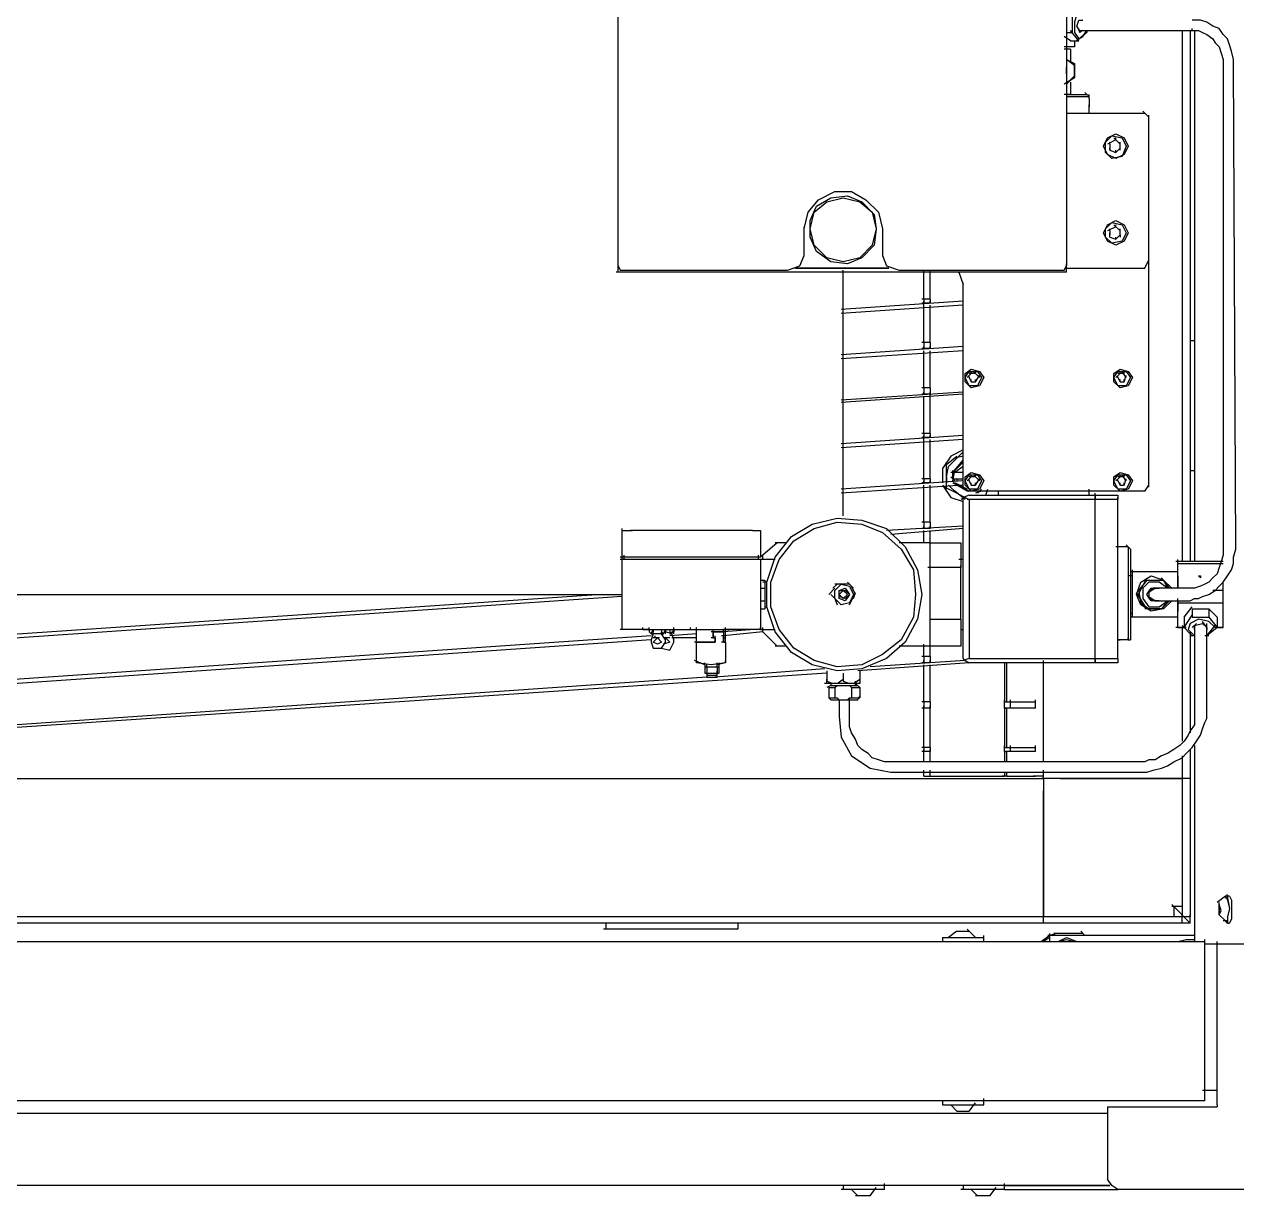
# Model space of a CAD drawing. Header units: inches. Extents: x 144 to 9879, y -166 to 6992.
# Drawn here: x 3380 to 4083, y -165 to 514 of the extents above; entities that cross this region are included whole.
import ezdxf

# ---------------------------------------------------------------- set-up
doc = ezdxf.new("R2010")
doc.units = ezdxf.units.IN
doc.header["$MEASUREMENT"] = 0

msp = doc.modelspace()

# ---------------------------------------------------------------- linework, layer by layer
at = {"color": 7}
for points in [[(3724.04, 373.94), (3724.04, 535.64)], [(3983.95, 534.44), (3983.95, 373.94)], [(3987.54, 509.29), (3987.54, 518.87)], [(3989.94, 520.07), (3988.74, 515.28), (3988.74, 509.29), (3991.14, 505.7), (3993.53, 506.89), (3995.93, 510.49)], [(3992.34, 509.29), (3989.94, 512.88), (3991.14, 516.48), (3993.53, 516.48)], [(4080.97, 490.13), (4080.97, 493.72), (4079.77, 498.51), (4078.57, 502.1), (4077.38, 505.7), (4074.98, 508.09), (4072.59, 511.69), (4068.99, 512.88), (4065.4, 515.28), (4061.81, 516.48), (4057.01, 516.48)], [(3986.35, 504.5), (3982.75, 506.89)], [(3983.95, 509.29), (3987.54, 509.29)], [(3991.14, 504.5), (3986.35, 510.49)], [(3995.93, 509.29), (3989.94, 504.5)], [(3991.14, 510.49), (3991.14, 511.69)], [(3991.14, 510.49), (4057.01, 510.49)], [(3991.14, 510.49), (3992.34, 510.49)], [(3993.53, 510.49), (3991.14, 509.29)], [(3995.93, 510.49), (3995.93, 509.29)], [(4051.03, 510.49), (4051.03, 202.66)], [(4055.82, 510.49), (4055.82, 202.66)], [(4057.01, 510.49), (4057.01, 511.69)], [(4057.01, 510.49), (4060.61, 510.49), (4063, 509.29), (4065.4, 508.09), (4068.99, 505.7), (4070.19, 503.3), (4072.59, 500.91), (4073.78, 497.31), (4074.98, 493.72), (4074.98, 490.13)], [(4058.21, 510.49), (4058.21, 202.66)], [(3988.74, 500.91), (3982.75, 500.91)], [(3986.35, 499.71), (3982.75, 499.71)], [(3986.35, 504.5), (3991.14, 504.5)], [(3986.35, 499.71), (3986.35, 492.52)], [(3988.74, 504.5), (3988.74, 500.91)], [(3983.95, 479.35), (3988.74, 484.14), (3988.74, 490.13), (3983.95, 493.72)], [(3983.95, 493.72), (3988.74, 491.32)], [(3983.95, 485.34), (3983.95, 488.93)], [(3983.95, 488.93), (3983.95, 484.14)], [(3988.74, 491.32), (3988.74, 482.94)], [(4074.98, 490.13), (4074.98, 209.85)], [(4082.17, 209.85), (4080.97, 491.32)], [(3988.74, 482.94), (3982.75, 479.35)], [(3986.35, 480.54), (3986.35, 473.36)], [(3986.35, 473.36), (3982.75, 473.36)], [(3983.95, 473.36), (3995.93, 473.36)], [(3983.95, 472.16), (3997.13, 472.16)], [(3997.13, 472.16), (3994.73, 474.56)], [(3997.13, 470.96), (3997.13, 473.36)], [(3997.13, 470.96), (3997.13, 466.17)], [(3997.13, 462.58), (3997.13, 467.37)], [(3983.95, 462.58), (4029.47, 462.58)], [(4031.86, 460.18), (4028.27, 463.78)], [(4031.86, 376.34), (4031.86, 461.38)], [(4019.88, 443.41), (4017.49, 438.62), (4012.7, 436.23), (4007.91, 438.62), (4005.51, 443.41), (4007.91, 448.2), (4012.7, 450.6), (4017.49, 448.2), (4019.88, 443.41)], [(4018.69, 443.41), (4016.29, 437.42), (4010.3, 436.23), (4006.71, 439.82), (4006.71, 445.81), (4010.3, 449.4), (4016.29, 448.2), (4018.69, 443.41)], [(4012.7, 447.01), (4007.91, 444.61)], [(4012.7, 447.01), (4007.91, 444.61)], [(4009.1, 444.61), (4009.1, 445.81)], [(4009.1, 444.61), (4009.1, 441.02)], [(4009.1, 444.61), (4009.1, 441.02)], [(4015.09, 444.61), (4011.5, 448.2)], [(4015.09, 444.61), (4011.5, 448.2)], [(4012.7, 447.01), (4012.7, 448.2)], [(4015.09, 444.61), (4015.09, 445.81)], [(4015.09, 441.02), (4015.09, 445.81)], [(4015.09, 441.02), (4015.09, 445.81)], [(4009.1, 441.02), (4009.1, 442.22)], [(4009.1, 441.02), (4012.7, 439.82)], [(4009.1, 441.02), (4012.7, 439.82)], [(4012.7, 439.82), (4015.09, 442.22)], [(4012.7, 439.82), (4015.09, 442.22)], [(4012.7, 439.82), (4012.7, 441.02)], [(4015.09, 441.02), (4015.09, 442.22)], [(3831.83, 395.5), (3834.23, 405.09), (3840.22, 412.27), (3849.8, 417.06), (3859.38, 417.06), (3867.77, 412.27), (3874.95, 405.09), (3877.35, 395.5)], [(3873.76, 395.5), (3872.56, 385.92), (3865.37, 378.73), (3856.99, 375.14), (3847.41, 376.34), (3839.02, 382.33), (3835.43, 390.71), (3835.43, 400.29), (3839.02, 408.68), (3847.41, 413.47), (3856.99, 414.67), (3865.37, 411.07), (3872.56, 403.89), (3873.76, 395.5)], [(3873.76, 395.5), (3871.36, 385.92), (3864.17, 378.73), (3854.59, 376.34), (3845.01, 378.73), (3837.82, 385.92), (3835.43, 395.5), (3837.82, 405.09), (3845.01, 411.07), (3854.59, 413.47), (3864.17, 411.07), (3871.36, 405.09), (3873.76, 395.5)], [(3831.83, 379.93), (3831.83, 396.7)], [(3877.35, 395.5), (3877.35, 379.93)], [(4019.88, 393.11), (4017.49, 388.32), (4012.7, 385.92), (4007.91, 388.32), (4005.51, 393.11), (4007.91, 397.9), (4012.7, 400.29), (4017.49, 397.9), (4019.88, 393.11)], [(4018.69, 393.11), (4016.29, 388.32), (4010.3, 387.12), (4006.71, 390.71), (4006.71, 395.5), (4010.3, 399.1), (4016.29, 397.9), (4018.69, 393.11)], [(4012.7, 396.7), (4007.91, 394.31)], [(4012.7, 396.7), (4007.91, 394.31)], [(4009.1, 394.31), (4009.1, 395.5)], [(4009.1, 394.31), (4009.1, 391.91)], [(4009.1, 394.31), (4009.1, 391.91)], [(4015.09, 394.31), (4011.5, 397.9)], [(4015.09, 394.31), (4011.5, 397.9)], [(4012.7, 396.7), (4012.7, 397.9)], [(4015.09, 394.31), (4015.09, 395.5)], [(4015.09, 391.91), (4015.09, 395.5)], [(4015.09, 391.91), (4015.09, 395.5)], [(4009.1, 390.71), (4009.1, 393.11)], [(4009.1, 390.71), (4012.7, 389.51)], [(4009.1, 390.71), (4012.7, 389.51)], [(4012.7, 389.51), (4015.09, 391.91)], [(4012.7, 389.51), (4015.09, 391.91)], [(4012.7, 389.51), (4012.7, 390.71)], [(4015.09, 391.91), (4015.09, 390.71)], [(3822.25, 371.55), (3829.44, 373.94), (3831.83, 379.93)], [(3877.35, 379.93), (3879.75, 373.94), (3886.93, 371.55)], [(3724.04, 373.94), (3725.23, 371.55), (3728.83, 371.55)], [(3724.04, 372.75), (3724.04, 373.94)], [(3724.04, 370.35), (3724.04, 373.94)], [(3724.04, 373.94), (3724.04, 372.75)], [(3724.04, 372.75), (3724.04, 373.94)], [(3880.94, 372.75), (3825.85, 372.75)], [(3827.04, 372.75), (3880.94, 372.75)], [(3980.36, 371.55), (3982.75, 371.55), (3983.95, 373.94)], [(3983.95, 372.75), (3983.95, 375.14)], [(3983.95, 372.75), (3983.95, 373.94)], [(3983.95, 370.35), (3983.95, 373.94)], [(3983.95, 372.75), (3983.95, 373.94)], [(3983.95, 372.75), (4029.47, 372.75)], [(4029.47, 372.75), (4031.86, 377.54)], [(4031.86, 245.78), (4031.86, 377.54)], [(3983.95, 370.35), (3722.84, 370.35)], [(3728.83, 371.55), (3822.25, 371.55)], [(3854.59, 229.01), (3854.59, 371.55)], [(3886.93, 371.55), (3980.36, 371.55)], [(3901.3, 354.78), (3901.3, 371.55)], [(3904.9, 354.78), (3904.9, 371.55)], [(3921.67, 370.35), (3924.06, 363.16)], [(3924.06, 245.78), (3924.06, 364.36)], [(3924.06, 353.58), (3853.39, 348.79)], [(3904.9, 354.78), (3900.11, 354.78)], [(3904.9, 352.38), (3900.11, 352.38)], [(3901.3, 354.78), (3901.3, 352.38)], [(3901.3, 351.19), (3901.3, 353.58)], [(3904.9, 354.78), (3904.9, 352.38)], [(3904.9, 352.38), (3904.9, 353.58)], [(3924.06, 351.19), (3853.39, 346.39)], [(3901.3, 329.63), (3901.3, 351.19)], [(3904.9, 329.63), (3904.9, 351.19)], [(4055.82, 330.82), (4058.21, 330.82)], [(3924.06, 327.23), (3853.39, 322.44)], [(3924.06, 324.83), (3853.39, 320.04)], [(3904.9, 329.63), (3900.11, 329.63)], [(3904.9, 326.03), (3900.11, 326.03)], [(3901.3, 329.63), (3901.3, 326.03)], [(3901.3, 326.03), (3901.3, 327.23)], [(3901.3, 303.28), (3901.3, 324.83)], [(3904.9, 329.63), (3904.9, 326.03)], [(3904.9, 326.03), (3904.9, 327.23)], [(3904.9, 303.28), (3904.9, 324.83)], [(3936.04, 309.26), (3933.64, 304.47), (3928.85, 303.28), (3925.26, 306.87), (3925.26, 311.66), (3928.85, 314.05), (3933.64, 312.86), (3936.04, 309.26)], [(3934.84, 309.26), (3932.45, 304.47), (3927.66, 304.47), (3925.26, 309.26), (3927.66, 312.86), (3932.45, 312.86), (3934.84, 309.26)], [(3928.85, 311.66), (3926.46, 309.26)], [(3928.85, 311.66), (3926.46, 309.26)], [(3931.25, 311.66), (3927.66, 311.66)], [(3931.25, 311.66), (3927.66, 311.66)], [(3927.66, 309.26), (3927.66, 310.46)], [(3928.85, 311.66), (3928.85, 312.86)], [(3933.64, 309.26), (3930.05, 312.86)], [(3933.64, 309.26), (3930.05, 312.86)], [(3931.25, 311.66), (3931.25, 312.86)], [(3931.25, 306.87), (3933.64, 310.46)], [(3931.25, 306.87), (3933.64, 310.46)], [(3933.64, 309.26), (3933.64, 310.46)], [(4022.28, 309.26), (4019.88, 304.47), (4015.09, 303.28), (4011.5, 306.87), (4011.5, 311.66), (4015.09, 314.05), (4019.88, 312.86), (4022.28, 309.26)], [(4021.08, 309.26), (4018.69, 304.47), (4013.89, 304.47), (4011.5, 309.26), (4013.89, 312.86), (4018.69, 312.86), (4021.08, 309.26)], [(4015.09, 311.66), (4012.7, 309.26)], [(4015.09, 311.66), (4012.7, 309.26)], [(4017.49, 311.66), (4013.89, 311.66)], [(4017.49, 311.66), (4013.89, 311.66)], [(4013.89, 309.26), (4013.89, 310.46)], [(4015.09, 311.66), (4015.09, 312.86)], [(4018.69, 309.26), (4016.29, 312.86)], [(4018.69, 309.26), (4016.29, 312.86)], [(4017.49, 311.66), (4017.49, 312.86)], [(4017.49, 306.87), (4018.69, 310.46)], [(4017.49, 306.87), (4018.69, 310.46)], [(4018.69, 309.26), (4018.69, 310.46)], [(3904.9, 303.28), (3900.11, 303.28)], [(3901.3, 303.28), (3901.3, 299.68)], [(3904.9, 303.28), (3904.9, 299.68)], [(3927.66, 309.26), (3928.85, 306.87)], [(3927.66, 309.26), (3928.85, 306.87)], [(3928.85, 306.87), (3928.85, 308.07)], [(3928.85, 306.87), (3931.25, 306.87)], [(3928.85, 306.87), (3931.25, 306.87)], [(3931.25, 306.87), (3931.25, 308.07)], [(4013.89, 309.26), (4015.09, 306.87)], [(4013.89, 309.26), (4015.09, 306.87)], [(4015.09, 306.87), (4015.09, 308.07)], [(4015.09, 306.87), (4017.49, 306.87)], [(4015.09, 306.87), (4017.49, 306.87)], [(4017.49, 306.87), (4017.49, 308.07)], [(3924.06, 300.88), (3853.39, 296.09)], [(3924.06, 299.68), (3853.39, 294.89)], [(3904.9, 299.68), (3900.11, 299.68)], [(3901.3, 299.68), (3901.3, 300.88)], [(3901.3, 276.92), (3901.3, 298.48)], [(3904.9, 299.68), (3904.9, 300.88)], [(3904.9, 276.92), (3904.9, 299.68)], [(3924.06, 275.73), (3853.39, 270.94)], [(3904.9, 276.92), (3900.11, 276.92)], [(3904.9, 274.53), (3900.11, 274.53)], [(3901.3, 276.92), (3901.3, 274.53)], [(3901.3, 273.33), (3901.3, 275.73)], [(3904.9, 276.92), (3904.9, 274.53)], [(3904.9, 274.53), (3904.9, 275.73)], [(3924.06, 273.33), (3853.39, 268.54)], [(3901.3, 250.57), (3901.3, 273.33)], [(3904.9, 250.57), (3904.9, 273.33)], [(3924.06, 267.34), (3916.88, 263.75), (3912.08, 256.56), (3912.08, 248.18)], [(3914.48, 258.96), (3920.47, 263.75)], [(3914.48, 251.77), (3915.68, 257.76), (3920.47, 262.55)], [(3914.48, 251.77), (3914.48, 260.16)], [(3918.07, 254.17), (3924.06, 261.35)], [(3918.07, 249.38), (3919.27, 255.36), (3924.06, 260.16)], [(3924.06, 263.75), (3919.27, 262.55)], [(3920.47, 262.55), (3924.06, 266.14)], [(3920.47, 254.17), (3916.88, 254.17)], [(3918.07, 250.57), (3918.07, 255.36)], [(3924.06, 257.76), (3919.27, 254.17)], [(3924.06, 254.17), (3919.27, 254.17)], [(3936.04, 249.38), (3933.64, 244.58), (3928.85, 243.39), (3925.26, 246.98), (3925.26, 251.77), (3928.85, 254.17), (3933.64, 252.97), (3936.04, 249.38)], [(4022.28, 249.38), (4019.88, 244.58), (4015.09, 243.39), (4011.5, 246.98), (4011.5, 251.77), (4015.09, 254.17), (4019.88, 252.97), (4022.28, 249.38)], [(4055.82, 255.36), (4058.21, 255.36)], [(3924.06, 249.38), (3853.39, 244.58)], [(3924.06, 246.98), (3853.39, 242.19)], [(3904.9, 250.57), (3900.11, 250.57)], [(3904.9, 248.18), (3900.11, 248.18)], [(3901.3, 250.57), (3901.3, 248.18)], [(3901.3, 248.18), (3901.3, 249.38)], [(3901.3, 225.42), (3901.3, 246.98)], [(3904.9, 250.57), (3904.9, 248.18)], [(3904.9, 248.18), (3904.9, 249.38)], [(3904.9, 225.42), (3904.9, 246.98)], [(3912.08, 246.98), (3916.88, 239.79), (3924.06, 237.4)], [(3914.48, 248.18), (3914.48, 252.97)], [(3914.48, 251.77), (3914.48, 248.18)], [(3914.48, 244.58), (3914.48, 248.18)], [(3915.68, 246.98), (3920.47, 242.19)], [(3919.27, 249.38), (3916.88, 251.77)], [(3918.07, 250.57), (3920.47, 250.57)], [(3926.46, 243.39), (3918.07, 248.18)], [(3926.46, 244.58), (3919.27, 248.18)], [(3920.47, 250.57), (3924.06, 250.57)], [(3920.47, 250.57), (3920.47, 249.38)], [(3921.67, 246.98), (3924.06, 245.78)], [(3934.84, 249.38), (3932.45, 244.58), (3927.66, 244.58), (3925.26, 249.38), (3927.66, 252.97), (3932.45, 252.97), (3934.84, 249.38)], [(3928.85, 251.77), (3926.46, 249.38)], [(3928.85, 251.77), (3926.46, 249.38)], [(3931.25, 251.77), (3927.66, 251.77)], [(3931.25, 251.77), (3927.66, 251.77)], [(3927.66, 249.38), (3927.66, 250.57)], [(3927.66, 249.38), (3928.85, 246.98)], [(3927.66, 249.38), (3928.85, 246.98)], [(3928.85, 251.77), (3928.85, 252.97)], [(3928.85, 246.98), (3928.85, 248.18)], [(3928.85, 246.98), (3931.25, 246.98)], [(3928.85, 246.98), (3931.25, 246.98)], [(3933.64, 249.38), (3930.05, 252.97)], [(3933.64, 249.38), (3930.05, 252.97)], [(3931.25, 251.77), (3931.25, 252.97)], [(3931.25, 246.98), (3933.64, 250.57)], [(3931.25, 246.98), (3933.64, 250.57)], [(3931.25, 246.98), (3931.25, 248.18)], [(3933.64, 249.38), (3933.64, 250.57)], [(4021.08, 249.38), (4018.69, 244.58), (4013.89, 244.58), (4011.5, 249.38), (4013.89, 252.97), (4018.69, 252.97), (4021.08, 249.38)], [(4015.09, 251.77), (4012.7, 249.38)], [(4015.09, 251.77), (4012.7, 249.38)], [(4017.49, 251.77), (4013.89, 251.77)], [(4017.49, 251.77), (4013.89, 251.77)], [(4013.89, 249.38), (4013.89, 250.57)], [(4013.89, 249.38), (4015.09, 246.98)], [(4013.89, 249.38), (4015.09, 246.98)], [(4015.09, 251.77), (4015.09, 252.97)], [(4015.09, 246.98), (4015.09, 248.18)], [(4015.09, 246.98), (4017.49, 246.98)], [(4015.09, 246.98), (4017.49, 246.98)], [(4018.69, 249.38), (4016.29, 252.97)], [(4018.69, 249.38), (4016.29, 252.97)], [(4017.49, 251.77), (4017.49, 252.97)], [(4017.49, 246.98), (4018.69, 250.57)], [(4017.49, 246.98), (4018.69, 250.57)], [(4017.49, 246.98), (4017.49, 248.18)], [(4018.69, 249.38), (4018.69, 250.57)], [(4029.47, 243.39), (4031.86, 246.98)], [(3920.47, 242.19), (3913.28, 245.78)], [(3925.26, 238.6), (3919.27, 243.39)], [(3920.47, 242.19), (3925.26, 239.79)], [(3925.26, 239.79), (3922.86, 238.6)], [(3924.06, 245.78), (3927.66, 243.39)], [(3927.66, 240.99), (3924.06, 239.79)], [(3924.06, 146.37), (3924.06, 239.79)], [(3925.26, 239.79), (3927.66, 238.6)], [(4029.47, 243.39), (3926.46, 243.39)], [(3927.66, 240.99), (4000.72, 240.99)], [(3934.84, 243.39), (3931.25, 242.19)], [(3932.45, 242.19), (3934.84, 244.58)], [(3937.24, 240.99), (3938.44, 244.58)], [(3944.42, 243.39), (3944.42, 240.99)], [(3997.13, 240.99), (3997.13, 244.58)], [(4000.72, 240.99), (4000.72, 242.19)], [(4000.72, 238.6), (4000.72, 242.19)], [(4000.72, 238.6), (4000.72, 242.19)], [(4000.72, 240.99), (4000.72, 238.6)], [(4000.72, 240.99), (4000.72, 238.6)], [(4000.72, 240.99), (4013.89, 240.99)], [(4000.72, 146.37), (4000.72, 239.79)], [(4000.72, 146.37), (4000.72, 239.79)], [(4000.72, 238.6), (4000.72, 239.79)], [(4000.72, 146.37), (4000.72, 239.79)], [(4000.72, 146.37), (4000.72, 239.79)], [(4013.89, 240.99), (4013.89, 238.6)], [(4013.89, 146.37), (4013.89, 239.79)], [(4000.72, 238.6), (3926.46, 238.6)], [(3927.66, 238.6), (3927.66, 146.37)], [(4013.89, 238.6), (3999.52, 238.6)], [(3900.11, 183.5), (3897.71, 169.13), (3890.53, 155.95), (3879.75, 146.37), (3865.37, 140.38), (3851, 139.18), (3836.63, 142.77), (3824.65, 149.96), (3815.07, 161.94), (3810.27, 176.31), (3810.27, 190.69), (3815.07, 205.06), (3824.65, 217.04), (3836.63, 224.22), (3851, 227.82), (3865.37, 226.62), (3879.75, 221.83), (3890.53, 211.05), (3897.71, 197.87), (3900.11, 183.5)], [(3896.51, 183.5), (3895.32, 170.32), (3888.13, 157.15), (3877.35, 148.76), (3865.37, 142.77), (3851, 141.58), (3837.82, 145.17), (3825.85, 152.36), (3817.46, 163.14), (3812.67, 176.31), (3812.67, 190.69), (3817.46, 203.86), (3825.85, 214.64), (3837.82, 221.83), (3851, 225.42), (3865.37, 224.22), (3877.35, 219.43), (3888.13, 209.85), (3895.32, 197.87), (3896.51, 183.5)], [(3904.9, 225.42), (3900.11, 225.42)], [(3901.3, 225.42), (3901.3, 221.83)], [(3904.9, 225.42), (3904.9, 221.83)], [(3726.43, 205.06), (3726.43, 221.83)], [(3726.43, 220.63), (3732.42, 220.63)], [(3801.89, 220.63), (3731.22, 220.63)], [(3801.89, 220.63), (3806.68, 220.63)], [(3806.68, 220.63), (3806.68, 205.06)], [(3924.06, 223.02), (3879.75, 220.63)], [(3924.06, 221.83), (3882.14, 218.23)], [(3904.9, 221.83), (3900.11, 221.83)], [(3901.3, 221.83), (3901.3, 223.02)], [(3901.3, 213.44), (3901.3, 220.63)], [(3904.9, 221.83), (3904.9, 223.02)], [(3904.9, 213.44), (3904.9, 220.63)], [(3816.26, 213.44), (3806.68, 205.06)], [(3821.05, 213.44), (3815.07, 213.44)], [(3904.9, 213.44), (3886.93, 213.44)], [(3904.9, 199.07), (3904.9, 214.64)], [(3904.9, 213.44), (3922.86, 213.44)], [(3922.86, 213.44), (3922.86, 199.07)], [(4019.88, 211.05), (4012.7, 211.05)], [(4021.08, 209.85), (4018.69, 212.25)], [(4019.88, 211.05), (4019.88, 157.15)], [(3732.42, 205.06), (3725.23, 205.06)], [(3726.43, 163.14), (3726.43, 205.06)], [(3727.63, 203.86), (3727.63, 206.26)], [(3801.89, 205.06), (3731.22, 205.06)], [(3806.68, 205.06), (3800.69, 205.06)], [(3805.48, 203.86), (3805.48, 206.26)], [(3807.88, 203.86), (3807.88, 206.26)], [(4021.08, 209.85), (4021.08, 157.15)], [(4055.82, 179.91), (4058.21, 181.1), (4060.61, 181.1), (4063, 182.3), (4066.6, 183.5), (4070.19, 185.89), (4072.59, 188.29), (4074.98, 190.69), (4077.38, 194.28), (4079.77, 197.87), (4080.97, 201.47), (4080.97, 205.06), (4082.17, 209.85)], [(4074.98, 209.85), (4074.98, 206.26), (4073.78, 202.66), (4072.59, 199.07), (4071.39, 195.48), (4068.99, 193.08), (4066.6, 190.69), (4064.2, 189.49), (4061.81, 188.29), (4058.21, 187.09), (4055.82, 187.09)], [(3732.42, 203.86), (3725.23, 203.86)], [(3801.89, 203.86), (3731.22, 203.86)], [(3806.68, 203.86), (3800.69, 203.86)], [(3815.07, 203.86), (3805.48, 203.86)], [(3806.68, 203.86), (3806.68, 163.14)], [(3922.86, 199.07), (3903.7, 199.07)], [(3904.9, 169.13), (3904.9, 200.27)], [(3924.06, 203.86), (3921.67, 203.86)], [(3922.86, 169.13), (3922.86, 200.27)], [(4022.28, 170.32), (4022.28, 197.87)], [(4074.98, 202.66), (4047.43, 202.66)], [(4048.63, 201.47), (4048.63, 203.86)], [(4048.63, 187.09), (4048.63, 202.66)], [(4048.63, 201.47), (4074.98, 201.47)], [(4048.63, 187.09), (4048.63, 197.87)], [(3806.68, 191.88), (3809.08, 191.88)], [(3810.27, 190.69), (3807.88, 190.69)], [(3809.08, 191.88), (3809.08, 187.09)], [(3860.58, 187.09), (3856.99, 190.69)], [(4022.28, 194.28), (4019.88, 194.28)], [(4048.63, 196.67), (4021.08, 196.67)], [(4045.04, 179.91), (4040.25, 175.11), (4033.06, 173.92), (4027.07, 177.51), (4024.67, 183.5), (4027.07, 190.69), (4033.06, 194.28), (4040.25, 191.88), (4045.04, 187.09)], [(4025.87, 183.5), (4030.66, 193.08)], [(4030.66, 191.88), (4025.87, 185.89), (4027.07, 178.71), (4031.86, 175.11), (4039.05, 175.11), (4043.84, 179.91)], [(4042.64, 187.09), (4037.85, 190.69), (4031.86, 190.69), (4028.27, 187.09), (4028.27, 181.1), (4031.86, 176.31), (4037.85, 176.31), (4042.64, 179.91)], [(4030.66, 191.88), (4040.25, 191.88)], [(4043.84, 187.09), (4039.05, 193.08)], [(4040.25, 191.88), (4042.64, 187.09)], [(4048.63, 194.28), (4048.63, 195.48)], [(4048.63, 194.28), (4048.63, 195.48)], [(4048.63, 194.28), (4048.63, 187.09)], [(4048.63, 194.28), (4048.63, 187.09)], [(4060.61, 194.28), (4061.81, 194.28), (4061.81, 193.08), (4060.61, 194.28)], [(4074.98, 185.89), (4074.98, 190.69)], [(854.19, 183.5), (3726.43, 183.5)], [(3714.45, 183.5), (3185.04, 147.57)], [(3806.68, 187.09), (3809.08, 187.09)], [(3809.08, 187.09), (3809.08, 179.91)], [(3849.8, 187.09), (3846.21, 183.5)], [(3847.41, 183.5), (3849.8, 181.1)], [(3851, 189.49), (3848.6, 187.09)], [(3860.58, 183.5), (3858.19, 178.71), (3853.39, 177.51), (3849.8, 181.1), (3849.8, 185.89), (3853.39, 189.49), (3858.19, 188.29), (3860.58, 183.5)], [(3854.59, 189.49), (3849.8, 189.49)], [(3858.19, 183.5), (3855.79, 179.91), (3852.2, 181.1), (3852.2, 185.89), (3855.79, 187.09), (3858.19, 183.5)], [(3858.19, 183.5), (3855.79, 181.1), (3852.2, 182.3), (3852.2, 185.89), (3855.79, 185.89), (3858.19, 183.5)], [(3856.99, 183.5), (3854.59, 181.1), (3852.2, 183.5), (3854.59, 185.89), (3856.99, 183.5)], [(3858.19, 189.49), (3853.39, 189.49)], [(3861.78, 183.5), (3859.38, 188.29)], [(3860.58, 181.1), (3861.78, 184.7)], [(4030.66, 175.11), (4024.67, 184.7)], [(4037.85, 179.91), (4033.06, 179.91), (4030.66, 183.5), (4033.06, 187.09), (4037.85, 187.09)], [(4035.45, 187.09), (4031.86, 184.7), (4031.86, 182.3), (4035.45, 179.91)], [(4036.65, 187.09), (4031.86, 185.89), (4031.86, 181.1), (4036.65, 179.91)], [(4047.43, 187.09), (4034.26, 187.09)], [(4055.82, 187.09), (4046.23, 187.09)], [(4074.98, 185.89), (4068.99, 185.89)], [(4074.98, 178.71), (4074.98, 187.09)], [(3726.43, 182.3), (3185.04, 145.17)], [(3806.68, 179.91), (3809.08, 179.91)], [(3809.08, 179.91), (3809.08, 175.11)], [(3809.08, 176.31), (3810.27, 176.31)], [(3849.8, 181.1), (3851, 177.51)], [(3858.19, 177.51), (3860.58, 182.3)], [(4035.45, 179.91), (4047.43, 179.91)], [(4042.64, 179.91), (4039.05, 175.11)], [(4047.43, 179.91), (4055.82, 179.91)], [(4048.63, 178.71), (4048.63, 181.1)], [(4048.63, 170.32), (4048.63, 181.1)], [(4048.63, 164.33), (4048.63, 179.91)], [(4048.63, 179.91), (4048.63, 173.92)], [(4048.63, 179.91), (4048.63, 173.92)], [(4048.63, 178.71), (4074.98, 178.71)], [(4052.22, 170.32), (4057.01, 176.31)], [(4074.98, 164.33), (4074.98, 179.91)], [(3806.68, 175.11), (3809.08, 175.11)], [(3904.9, 153.55), (3904.9, 170.32)], [(3904.9, 169.13), (3922.86, 169.13)], [(3922.86, 169.13), (3922.86, 153.55)], [(4021.08, 172.72), (4022.28, 172.72)], [(4048.63, 170.32), (4021.08, 170.32)], [(4040.25, 175.11), (4029.47, 175.11)], [(4048.63, 173.92), (4048.63, 175.11)], [(4048.63, 173.92), (4048.63, 175.11)], [(4052.22, 164.33), (4057.01, 171.52)], [(4052.22, 170.32), (4052.22, 164.33)], [(4070.19, 164.33), (4066.6, 167.93), (4060.61, 169.13), (4055.82, 166.73), (4054.62, 163.14), (4058.21, 159.54)], [(4057.01, 175.11), (4057.01, 170.32)], [(4057.01, 175.11), (4066.6, 175.11)], [(4057.01, 170.32), (4066.6, 170.32)], [(4066.6, 175.11), (4066.6, 170.32)], [(4066.6, 175.11), (4071.39, 170.32)], [(4066.6, 170.32), (4071.39, 164.33)], [(4071.39, 170.32), (4071.39, 164.33)], [(3732.42, 163.14), (3725.23, 163.14)], [(3726.43, 163.14), (3726.43, 164.33)], [(3738.41, 163.14), (3731.22, 163.14)], [(3742, 163.14), (3737.21, 163.14)], [(3738.41, 163.14), (3738.41, 164.33)], [(3738.41, 163.14), (3742, 163.14)], [(3738.41, 163.14), (3786.32, 163.14)], [(3742, 163.14), (3742, 164.33)], [(3742, 163.14), (3742, 164.33)], [(3742, 163.14), (3742, 161.94)], [(3742, 161.94), (3743.2, 160.74)], [(3742, 161.94), (3743.2, 160.74)], [(3743.2, 160.74), (3744.4, 163.14)], [(3744.4, 163.14), (3744.4, 161.94)], [(3744.4, 160.74), (3744.4, 161.94)], [(3749.19, 163.14), (3749.19, 161.94)], [(3749.19, 161.94), (3750.39, 160.74)], [(3749.19, 160.74), (3749.19, 161.94)], [(3750.39, 160.74), (3751.58, 163.14)], [(3751.58, 163.14), (3751.58, 161.94)], [(3751.58, 160.74), (3751.58, 163.14)], [(3756.38, 157.15), (3755.18, 160.74), (3751.58, 161.94)], [(3753.98, 163.14), (3753.98, 161.94)], [(3753.98, 161.94), (3755.18, 160.74)], [(3755.18, 160.74), (3756.38, 163.14)], [(3755.18, 160.74), (3755.18, 161.94)], [(3756.38, 163.14), (3756.38, 164.33)], [(3756.38, 163.14), (3756.38, 161.94)], [(3756.38, 160.74), (3756.38, 163.14)], [(3756.38, 163.14), (3765.96, 163.14)], [(3765.96, 163.14), (3765.96, 164.33)], [(3769.55, 155.95), (3769.55, 164.33)], [(3786.32, 161.94), (3777.94, 161.94)], [(3779.13, 158.35), (3779.13, 163.14)], [(3779.13, 161.94), (3779.13, 163.14)], [(3779.13, 161.94), (3779.13, 163.14)], [(3779.13, 161.94), (3779.13, 158.35)], [(3779.13, 161.94), (3785.12, 161.94)], [(3786.32, 161.94), (3779.13, 161.94)], [(3785.12, 161.94), (3785.12, 163.14)], [(3801.89, 163.14), (3785.12, 163.14)], [(3803.09, 163.14), (3785.12, 161.94)], [(3785.12, 161.94), (3785.12, 158.35)], [(3807.88, 161.94), (3785.12, 159.54)], [(3786.32, 155.95), (3786.32, 164.33)], [(3786.32, 163.14), (3786.32, 164.33)], [(3786.32, 158.35), (3786.32, 163.14)], [(3786.32, 163.14), (3788.72, 163.14)], [(3786.32, 163.14), (3787.52, 163.14)], [(3806.68, 163.14), (3800.69, 163.14)], [(3807.88, 163.14), (3805.48, 163.14)], [(3806.68, 163.14), (3806.68, 164.33)], [(3806.68, 163.14), (3815.07, 163.14)], [(3807.88, 161.94), (3807.88, 164.33)], [(3807.88, 161.94), (3816.26, 153.55)], [(3922.86, 163.14), (3924.06, 163.14)], [(4053.42, 164.33), (4047.43, 164.33)], [(4048.63, 164.33), (4048.63, 165.53)], [(4048.63, 164.33), (4053.42, 164.33)], [(4057.01, 159.54), (4051.03, 165.53)], [(4051.03, 164.33), (4051.03, 98.46)], [(4055.82, 161.94), (4055.82, 103.25)], [(4059.41, 166.73), (4057.01, 164.33)], [(4058.21, 163.14), (4058.21, 165.53), (4063, 166.73), (4065.4, 164.33)], [(4058.21, 165.53), (4058.21, 114.03)], [(4065.4, 164.33), (4063, 167.93)], [(4065.4, 114.03), (4065.4, 166.73)], [(4065.4, 159.54), (4070.19, 165.53)], [(4065.4, 164.33), (4065.4, 165.53)], [(4071.39, 164.33), (4065.4, 159.54)], [(4065.4, 164.33), (4065.4, 163.14)], [(4074.98, 164.33), (4070.19, 164.33)], [(4070.19, 164.33), (4074.98, 164.33)], [(4074.98, 164.33), (4074.98, 165.53)], [(3743.2, 159.54), (3185.04, 121.22)], [(3743.2, 157.15), (3185.04, 118.82)], [(3751.58, 157.15), (3749.19, 160.74), (3744.4, 160.74), (3743.2, 157.15)], [(3743.2, 160.74), (3744.4, 160.74)], [(3743.2, 157.15), (3743.2, 155.95)], [(3743.2, 155.95), (3744.4, 152.36), (3749.19, 152.36), (3751.58, 155.95)], [(3747.99, 158.35), (3744.4, 158.35)], [(3749.19, 155.95), (3746.79, 154.75), (3744.4, 155.95), (3746.79, 158.35), (3749.19, 155.95)], [(3745.6, 158.35), (3745.6, 159.54)], [(3750.39, 160.74), (3747.99, 160.74)], [(3749.19, 160.74), (3750.39, 160.74)], [(3749.19, 152.36), (3753.98, 151.16), (3756.38, 155.95)], [(3753.98, 158.35), (3750.39, 158.35)], [(3753.98, 155.95), (3750.39, 154.75)], [(3751.58, 155.95), (3751.58, 158.35)], [(3751.58, 158.35), (3753.98, 155.95)], [(3753.98, 160.74), (3755.18, 160.74)], [(3769.55, 160.74), (3753.98, 159.54)], [(3769.55, 158.35), (3755.18, 158.35)], [(3756.38, 155.95), (3756.38, 158.35)], [(3780.33, 155.95), (3768.35, 155.95)], [(3769.55, 143.97), (3769.55, 157.15)], [(3769.55, 155.95), (3780.33, 155.95)], [(3780.33, 158.35), (3777.94, 158.35)], [(3779.13, 159.54), (3779.13, 160.74)], [(3779.13, 158.35), (3779.13, 159.54)], [(3779.13, 158.35), (3780.33, 158.35)], [(3780.33, 155.95), (3780.33, 159.54)], [(3780.33, 158.35), (3780.33, 155.95)], [(3786.32, 159.54), (3783.92, 159.54)], [(3786.32, 155.95), (3783.92, 155.95)], [(3785.12, 155.95), (3785.12, 159.54)], [(3785.12, 158.35), (3785.12, 159.54)], [(3785.12, 158.35), (3785.12, 159.54)], [(3785.12, 158.35), (3786.32, 158.35)], [(3785.12, 158.35), (3785.12, 155.95)], [(3785.12, 155.95), (3786.32, 155.95)], [(3786.32, 155.95), (3786.32, 143.97)], [(3901.3, 147.57), (3901.3, 154.75)], [(3904.9, 147.57), (3904.9, 154.75)], [(4019.88, 157.15), (4013.89, 157.15)], [(4013.89, 157.15), (4015.09, 157.15)], [(4019.88, 157.15), (4019.88, 158.35)], [(4019.88, 157.15), (4021.08, 157.15)], [(4058.21, 159.54), (4055.82, 159.54)], [(4058.21, 159.54), (4058.21, 109.24)], [(4066.6, 159.54), (4064.2, 159.54)], [(3821.05, 153.55), (3815.07, 153.55)], [(3904.9, 153.55), (3886.93, 153.55)], [(3922.86, 153.55), (3903.7, 153.55)], [(3774.34, 142.77), (3768.35, 145.17)], [(3769.55, 143.97), (3769.55, 145.17)], [(3786.32, 143.97), (3777.94, 142.77), (3769.55, 143.97)], [(3774.34, 142.77), (3774.34, 143.97)], [(3774.34, 142.77), (3774.34, 141.58)], [(3774.34, 141.58), (3782.73, 141.58)], [(3774.34, 141.58), (3774.34, 137.98)], [(3774.34, 141.58), (3782.73, 141.58)], [(3775.54, 141.58), (3775.54, 142.77)], [(3775.54, 141.58), (3775.54, 137.98)], [(3786.32, 143.97), (3781.53, 142.77)], [(3781.53, 142.77), (3781.53, 143.97)], [(3781.53, 142.77), (3781.53, 143.97)], [(3781.53, 141.58), (3781.53, 142.77)], [(3781.53, 141.58), (3781.53, 137.98)], [(3782.73, 141.58), (3782.73, 143.97)], [(3782.73, 137.98), (3782.73, 142.77)], [(3786.32, 143.97), (3786.32, 145.17)], [(3927.66, 143.97), (3862.98, 139.18)], [(3925.26, 145.17), (3870.16, 141.58)], [(3904.9, 147.57), (3900.11, 147.57)], [(3904.9, 143.97), (3900.11, 143.97)], [(3901.3, 147.57), (3901.3, 143.97)], [(3901.3, 143.97), (3901.3, 145.17)], [(3901.3, 121.22), (3901.3, 142.77)], [(3904.9, 147.57), (3904.9, 143.97)], [(3904.9, 143.97), (3904.9, 145.17)], [(3904.9, 121.22), (3904.9, 142.77)], [(3927.66, 146.37), (3924.06, 145.17)], [(3924.06, 146.37), (3925.26, 145.17)], [(3925.26, 145.17), (3927.66, 143.97)], [(4000.72, 143.97), (3926.46, 143.97)], [(3927.66, 146.37), (4000.72, 146.37)], [(3948.02, 143.97), (3948.02, 121.22)], [(3949.22, 143.97), (3949.22, 121.22)], [(3970.78, 86.48), (3970.78, 145.17)], [(4013.89, 143.97), (3999.52, 143.97)], [(4000.72, 146.37), (4000.72, 147.57)], [(4000.72, 143.97), (4000.72, 147.57)], [(4000.72, 143.97), (4000.72, 147.57)], [(4000.72, 146.37), (4000.72, 143.97)], [(4000.72, 146.37), (4000.72, 143.97)], [(4000.72, 146.37), (4013.89, 146.37)], [(4000.72, 143.97), (4000.72, 145.17)], [(4013.89, 146.37), (4013.89, 143.97)], [(3845.01, 137.98), (3185.04, 93.67)], [(3775.54, 135.59), (3185.04, 94.86)], [(3774.34, 137.98), (3782.73, 137.98)], [(3775.54, 137.98), (3775.54, 136.79)], [(3775.54, 136.79), (3781.53, 136.79)], [(3775.54, 136.79), (3775.54, 135.59)], [(3775.54, 135.59), (3781.53, 135.59)], [(3843.81, 140.38), (3780.33, 135.59)], [(3781.53, 136.79), (3781.53, 139.18)], [(3781.53, 135.59), (3781.53, 137.98)], [(3845.01, 139.18), (3845.01, 133.19)], [(3845.01, 131.99), (3845.01, 134.39)], [(3851, 131.99), (3854.59, 134.39)], [(3854.59, 137.98), (3854.59, 133.19)], [(3860.58, 131.99), (3864.17, 134.39)], [(3864.17, 139.18), (3864.17, 133.19)], [(3848.6, 131.99), (3843.81, 131.99)], [(3845.01, 133.19), (3848.6, 131.99)], [(3847.41, 130.8), (3845.01, 129.6)], [(3846.21, 129.6), (3846.21, 123.61)], [(3846.21, 129.6), (3849.8, 129.6)], [(3851, 131.99), (3847.41, 131.99)], [(3847.41, 131.99), (3847.41, 130.8)], [(3847.41, 130.8), (3862.98, 130.8)], [(3858.19, 131.99), (3849.8, 131.99)], [(3849.8, 129.6), (3851, 130.8), (3858.19, 130.8), (3859.38, 129.6)], [(3849.8, 129.6), (3849.8, 123.61)], [(3854.59, 133.19), (3858.19, 131.99)], [(3860.58, 131.99), (3856.99, 131.99)], [(3864.17, 131.99), (3859.38, 131.99)], [(3859.38, 129.6), (3859.38, 123.61)], [(3859.38, 129.6), (3864.17, 129.6)], [(3861.78, 130.8), (3861.78, 133.19)], [(3864.17, 129.6), (3861.78, 131.99)], [(3864.17, 133.19), (3864.17, 131.99)], [(3864.17, 129.6), (3864.17, 123.61)], [(3846.21, 123.61), (3849.8, 123.61)], [(3846.21, 123.61), (3847.41, 122.41)], [(3847.41, 122.41), (3862.98, 122.41)], [(3849.8, 123.61), (3851, 123.61), (3852.2, 122.41), (3856.99, 122.41), (3858.19, 123.61), (3859.38, 123.61)], [(3852.2, 122.41), (3852.2, 112.83)], [(3858.19, 112.83), (3858.19, 123.61)], [(3859.38, 123.61), (3864.17, 123.61)], [(3862.98, 122.41), (3864.17, 124.81)], [(3904.9, 121.22), (3900.11, 121.22)], [(3901.3, 121.22), (3901.3, 117.62)], [(3904.9, 121.22), (3904.9, 117.62)], [(3948.02, 117.62), (3948.02, 122.41)], [(3948.02, 121.22), (3949.22, 121.22)], [(3949.22, 121.22), (3965.98, 121.22)], [(3951.61, 117.62), (3951.61, 122.41)], [(3965.98, 117.62), (3965.98, 122.41)], [(3852.2, 112.83), (3853.39, 100.85), (3859.38, 90.07), (3870.16, 82.89), (3882.14, 80.49)], [(3882.14, 86.48), (3878.55, 86.48), (3874.95, 87.68), (3871.36, 88.88), (3868.97, 91.27), (3865.37, 93.67), (3862.98, 96.06), (3861.78, 99.66), (3859.38, 103.25), (3858.19, 106.84), (3858.19, 112.83)], [(3904.9, 117.62), (3900.11, 117.62)], [(3901.3, 94.86), (3901.3, 118.82)], [(3904.9, 94.86), (3904.9, 118.82)], [(3948.02, 117.62), (3948.02, 94.86)], [(3948.02, 117.62), (3949.22, 117.62)], [(3965.98, 117.62), (3948.02, 117.62)], [(3949.22, 117.62), (3949.22, 94.86)], [(4058.21, 114.03), (4058.21, 108.04), (4055.82, 104.45), (4054.62, 102.05), (4052.22, 98.46), (4049.83, 96.06), (4046.23, 93.67), (4042.64, 91.27), (4039.05, 90.07), (4035.45, 87.68), (4031.86, 87.68), (4029.47, 86.48), (4025.87, 86.48)], [(4025.87, 80.49), (4030.66, 80.49), (4034.26, 81.69), (4039.05, 82.89), (4042.64, 84.08), (4046.23, 86.48), (4051.03, 88.88), (4053.42, 91.27), (4057.01, 94.86), (4059.41, 98.46), (4061.81, 102.05), (4063, 105.64), (4064.2, 109.24), (4065.4, 111.63), (4065.4, 114.03)], [(3904.9, 94.86), (3900.11, 94.86)], [(3904.9, 92.47), (3900.11, 92.47)], [(3901.3, 94.86), (3901.3, 92.47)], [(3901.3, 86.48), (3901.3, 93.67)], [(3904.9, 94.86), (3904.9, 92.47)], [(3904.9, 86.48), (3904.9, 93.67)], [(3948.02, 92.47), (3948.02, 96.06)], [(3948.02, 94.86), (3949.22, 94.86)], [(3948.02, 92.47), (3948.02, 86.48)], [(3948.02, 92.47), (3949.22, 92.47)], [(3965.98, 92.47), (3948.02, 92.47)], [(3949.22, 94.86), (3965.98, 94.86)], [(3949.22, 92.47), (3949.22, 86.48)], [(3951.61, 92.47), (3951.61, 96.06)], [(3965.98, 92.47), (3965.98, 96.06)], [(4055.82, 93.67), (4055.82, 76.9)], [(4058.21, 96.06), (4058.21, -17.73)], [(4025.87, 86.48), (3880.94, 86.48)], [(4051.03, 90.07), (4051.03, 76.9)], [(3882.14, 80.49), (4025.87, 80.49)], [(3901.3, 78.1), (3901.3, 81.69)], [(3901.3, 78.1), (3904.9, 78.1)], [(3904.9, 78.1), (3904.9, 81.69)], [(3904.9, 78.1), (3908.49, 78.1)], [(3908.49, 78.1), (3944.42, 78.1)], [(3944.42, 78.1), (3948.02, 78.1)], [(3949.22, 78.1), (3946.82, 78.1)], [(3948.02, 80.49), (3948.02, 78.1)], [(3949.22, 80.49), (3949.22, 78.1)], [(3949.22, 78.1), (3965.98, 78.1)], [(3970.78, 78.1), (3964.79, 78.1)], [(3970.78, 76.9), (3970.78, 81.69)], [(739.21, 76.9), (3970.78, 76.9)], [(4046.23, 76.9), (3969.58, 76.9)], [(3970.78, 76.9), (3970.78, 2.64)], [(3980.36, 76.9), (4046.23, 76.9)], [(4051.03, 76.9), (4045.04, 76.9)], [(4046.23, 76.9), (4051.03, 76.9)], [(4055.82, 76.9), (4049.83, 76.9)], [(4055.82, 76.9), (4049.83, 76.9)], [(4051.03, 76.9), (4051.03, -3.35)], [(4055.82, 76.9), (4055.82, -3.35)], [(3970.78, 2.64), (3970.78, 69.71)], [(4076.18, 8.63), (4071.39, 5.03)], [(4076.18, 7.43), (4077.38, 9.82)], [(4077.38, 8.63), (4077.38, 7.43), (4078.57, 1.44), (4077.38, -3.35), (4077.38, -6.95), (4076.18, -5.75)], [(4078.57, 8.63), (4076.18, 8.63)], [(4076.18, 8.63), (4077.38, 6.23), (4078.57, 1.44), (4077.38, -3.35), (4077.38, -5.75)], [(4078.57, 8.63), (4079.77, 6.23), (4079.77, -4.55), (4078.57, -6.95)], [(3970.78, -3.35), (3970.78, 3.83)], [(3970.78, 2.64), (3970.78, -3.35)], [(4047.43, 1.44), (4045.04, 3.83)], [(4047.43, 1.44), (4045.04, 3.83)], [(4051.03, 2.64), (4045.04, 2.64)], [(4046.23, 2.64), (4046.23, -3.35)], [(4055.82, -6.95), (4046.23, 2.64)], [(4047.43, 1.44), (4055.82, -6.95)], [(4072.59, 3.83), (4072.59, 5.03)], [(4072.59, 3.83), (4072.59, 5.03)], [(4072.59, 3.83), (4072.59, 5.03)], [(4072.59, 1.44), (4072.59, 5.03)], [(4072.59, 3.83), (4072.59, 5.03)], [(4072.59, 3.83), (4072.59, 1.44)], [(4072.59, 3.83), (4072.59, 1.44)], [(4072.59, -2.15), (4073.78, 0.24), (4072.59, 3.83)], [(4072.59, 1.44), (4072.59, 2.64)], [(4072.59, 1.44), (4072.59, 2.64)], [(4072.59, 1.44), (4072.59, 2.64)], [(4072.59, 1.44), (4072.59, 2.64)], [(4072.59, -0.96), (4072.59, 2.64)], [(4072.59, 1.44), (4072.59, -0.96)], [(4072.59, 1.44), (4072.59, -0.96)], [(4072.59, -0.96), (4072.59, 0.24)], [(4072.59, -0.96), (4072.59, 0.24)], [(4072.59, -0.96), (4072.59, 0.24)], [(4072.59, -0.96), (4072.59, 0.24)], [(4072.59, -0.96), (4072.59, 0.24)], [(3970.78, -3.35), (738.01, -3.35)], [(3970.78, -6.95), (738.01, -6.95)], [(3716.85, -6.95), (3716.85, -10.54)], [(3793.51, -6.95), (3793.51, -10.54)], [(4051.03, -3.35), (3969.58, -3.35)], [(4051.03, -6.95), (3969.58, -6.95)], [(3970.78, -6.95), (3970.78, -2.15)], [(3970.78, -6.95), (3970.78, -2.15)], [(4055.82, -3.35), (4049.83, -3.35)], [(4055.82, -6.95), (4049.83, -6.95)], [(4051.03, -6.95), (4051.03, -2.15)], [(4055.82, -6.95), (4055.82, -2.15)], [(4072.59, -2.15), (4072.59, -0.96)], [(4072.59, -2.15), (4076.18, -5.75)], [(4077.38, -5.75), (4074.98, -5.75)], [(4077.38, -6.95), (4078.57, -6.95)], [(3793.51, -10.54), (3715.65, -10.54)], [(3920.47, -11.74), (3915.68, -15.33)], [(3920.47, -11.74), (3927.66, -11.74)], [(3931.25, -15.33), (3926.46, -10.54)], [(3977.96, -12.93), (3974.37, -14.13)], [(3977.96, -12.93), (3974.37, -14.13)], [(3974.37, -17.73), (3974.37, -12.93)], [(3993.53, -12.93), (3976.76, -12.93)], [(3993.53, -12.93), (3976.76, -12.93)], [(3994.73, -14.13), (3992.34, -11.74)], [(3994.73, -14.13), (3992.34, -11.74)], [(2354.99, -17.73), (4064.2, -17.73)], [(3912.08, -15.33), (3936.04, -15.33)], [(3912.08, -15.33), (3912.08, -17.73)], [(3936.04, -17.73), (3936.04, -14.13)], [(3974.37, -14.13), (3969.58, -17.73)], [(3974.37, -15.33), (3970.78, -17.73)], [(4058.21, -14.13), (3973.17, -14.13)], [(3979.16, -17.73), (3983.95, -15.33), (3989.94, -17.73)], [(3979.16, -17.73), (3983.95, -16.53), (3988.74, -17.73)], [(4048.63, -17.73), (4053.42, -16.53), (4058.21, -16.53)], [(4049.83, -17.73), (4058.21, -17.73)], [(4064.2, -21.32), (4064.2, -16.53)], [(4064.2, -18.92), (4088.16, -18.92)], [(4064.2, -106.36), (4064.2, -20.12)], [(4071.39, -112.35), (4071.39, -17.73)], [(4071.39, -103.96), (4063, -103.96)], [(4064.2, -109.95), (4064.2, -105.16)], [(4064.2, -109.95), (2353.79, -109.95)], [(3912.08, -109.95), (3912.08, -112.35)], [(3912.08, -112.35), (3936.04, -112.35)], [(3916.88, -112.35), (3920.47, -115.94)], [(3927.66, -115.94), (3931.25, -111.15)], [(3936.04, -112.35), (3936.04, -108.76)], [(4071.39, -112.35), (4071.39, -111.15)], [(4071.39, -112.35), (4071.39, -113.55)], [(2356.19, -117.14), (4007.91, -117.14)], [(3920.47, -115.94), (3927.66, -115.94)], [(4007.91, -113.55), (4007.91, -155.47)], [(4007.91, -113.55), (4071.39, -113.55)], [(4009.1, -159.06), (2354.99, -159.06)], [(3878.55, -161.46), (3853.39, -161.46)], [(3854.59, -159.06), (3854.59, -161.46)], [(3859.38, -161.46), (3862.98, -165.05)], [(3870.16, -165.05), (3873.76, -160.26)], [(3878.55, -161.46), (3878.55, -157.86)], [(3948.02, -161.46), (3922.86, -161.46)], [(3924.06, -159.06), (3924.06, -161.46)], [(3928.85, -161.46), (3932.45, -165.05)], [(3939.63, -165.05), (3943.23, -160.26)], [(3948.02, -161.46), (3948.02, -157.86)], [(3948.02, -159.06), (4009.1, -159.06)], [(3948.02, -161.46), (4013.89, -161.46)], [(4013.89, -161.46), (4010.3, -159.06), (4007.91, -155.47)], [(4092.95, -161.46), (4012.7, -161.46)], [(3870.16, -165.05), (3861.78, -165.05)], [(3939.63, -165.05), (3931.25, -165.05)]]:
    msp.add_lwpolyline(points, dxfattribs=at)

doc.saveas('drawing.dxf')
